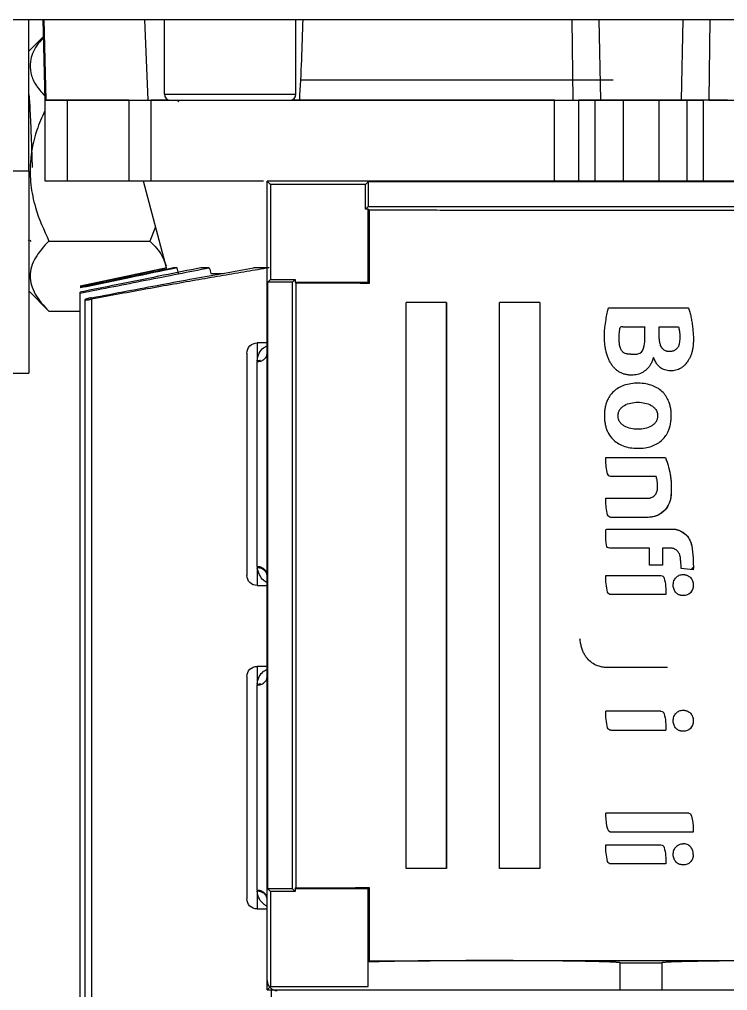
# Model space of a CAD drawing. Header units: millimetres. Extents: x 2 to 418, y 2 to 295.
# Drawn here: x 91.82 to 96.5, y 265.85 to 272.26 of the extents above; entities that cross this region are included whole.
import ezdxf

# ---------------------------------------------------------------- set-up
doc = ezdxf.new("R2010")
doc.units = ezdxf.units.MM

msp = doc.modelspace()

# ---------------------------------------------------------------- linework, layer by layer
at = {"color": 7, "linetype": 'Continuous', "lineweight": 25}
for p, q in [((91.25767, 272.25731), (100.591, 272.25731)), ((91.88434, 271.25731), (91.88434, 272.25731)), ((91.97704, 272.25731), (91.991, 271.72398)), ((92.00005, 271.72398), (91.98681, 272.25731)), ((92.64918, 272.25731), (92.67151, 271.72398)), ((92.78043, 271.76398), (92.78043, 272.25731)), ((93.64709, 271.76398), (93.64709, 272.25731)), ((95.47775, 271.72398), (95.46928, 272.25731)), ((95.64676, 272.25731), (95.65767, 271.72398)), ((96.191, 271.72398), (96.20191, 272.25731)), ((96.37939, 272.25731), (96.37092, 271.72398)), ((91.98002, 272.14342), (91.88434, 272.04774)), ((92.78043, 271.76398), (93.64709, 271.76398)), ((91.991, 271.72398), (91.991, 271.19031)), ((91.991, 271.72398), (92.00005, 271.72398)), ((91.99275, 271.19064), (91.99275, 271.72398)), ((92.00005, 271.72398), (92.5459, 271.72398)), ((92.1409, 271.19064), (92.1409, 271.72398)), ((92.5459, 271.72398), (92.1409, 271.72398)), ((92.5459, 271.72398), (92.5459, 271.19064)), ((92.55757, 271.72398), (92.67151, 271.72398)), ((92.69109, 271.72398), (92.82043, 271.72398)), ((92.69109, 271.72398), (92.69109, 271.19064)), ((92.80089, 271.72398), (92.69109, 271.72398)), ((92.82043, 271.72398), (93.60709, 271.72398)), ((92.87441, 271.71368), (92.86845, 271.72398)), ((93.60709, 271.72398), (93.67012, 271.72398)), ((93.67012, 271.72398), (95.47775, 271.72398)), ((95.35302, 271.19064), (95.35302, 271.72398)), ((95.51141, 271.72398), (95.65767, 271.72398)), ((95.51141, 271.72398), (95.51141, 271.19064)), ((95.61993, 271.72398), (95.51141, 271.72398)), ((95.61993, 271.72398), (95.61993, 271.19064)), ((95.65767, 271.72398), (96.191, 271.72398)), ((95.80716, 271.72398), (95.80716, 271.19064)), ((96.04151, 271.72398), (96.04151, 271.19064)), ((96.191, 271.72398), (96.33726, 271.72398)), ((96.22874, 271.19064), (96.22874, 271.72398)), ((96.33726, 271.72398), (96.22874, 271.72398)), ((96.33726, 271.19064), (96.33726, 271.72398)), ((96.37092, 271.72398), (98.13142, 271.72398)), ((91.88434, 271.25731), (91.48434, 271.25731)), ((91.88434, 271.25731), (91.88434, 269.92398)), ((92.5459, 271.19064), (92.1409, 271.19064)), ((92.79418, 270.61898), (92.641, 271.19064)), ((93.45767, 265.85731), (93.45767, 271.19064)), ((93.4792, 271.16912), (93.45767, 271.19064)), ((98.391, 271.19064), (93.45767, 271.19064)), ((94.12434, 271.18634), (94.10711, 271.16912)), ((97.72434, 271.18634), (94.12434, 271.18634)), ((94.12434, 271.18634), (94.12434, 271.02398)), ((93.4792, 271.16912), (93.4792, 270.5412)), ((94.10711, 271.16912), (93.4792, 271.16912)), ((94.10711, 271.00675), (94.10711, 271.16912)), ((94.10711, 271.00675), (94.12434, 271.02398)), ((94.12434, 271.00675), (94.10711, 271.00675)), ((94.12434, 271.02398), (97.72434, 271.02398)), ((94.13179, 270.9993), (94.12434, 271.00675)), ((94.12434, 270.52398), (94.12434, 271.00675)), ((94.13179, 270.9993), (94.13179, 270.51652)), ((92.72177, 270.88923), (92.68434, 270.79543)), ((91.88193, 270.79953), (91.88305, 270.80148)), ((91.89242, 270.80122), (91.89791, 270.79173)), ((92.01767, 270.79543), (92.68434, 270.79543)), ((92.7951, 270.61918), (92.224, 270.49779)), ((92.22434, 270.49779), (92.79477, 270.61898)), ((92.87393, 270.58108), (92.8635, 270.61898)), ((93.08717, 270.58108), (93.16247, 270.58108)), ((93.4792, 270.5412), (93.46197, 270.52398)), ((93.46197, 266.52398), (93.46197, 270.52398)), ((93.62434, 270.52398), (93.46197, 270.52398)), ((93.4792, 270.5412), (93.64156, 270.5412)), ((93.62434, 270.52398), (93.64156, 270.5412)), ((93.62434, 266.52398), (93.62434, 270.52398)), ((93.64156, 270.5412), (93.64156, 270.52398)), ((93.64156, 270.52398), (93.64751, 270.51802)), ((93.64156, 270.52398), (94.12434, 270.52398)), ((93.64751, 270.51802), (93.64751, 266.52993)), ((94.12434, 270.52398), (94.13179, 270.51652)), ((92.01767, 270.33355), (91.88434, 270.46688)), ((92.22434, 265.19064), (92.22434, 270.45205)), ((92.25405, 270.40845), (92.25405, 264.12398)), ((94.37447, 266.65731), (94.37447, 270.39064)), ((94.63981, 270.39064), (94.63981, 266.65731)), ((94.6416, 270.39064), (94.63981, 270.39064)), ((94.6416, 270.39064), (94.6416, 266.65731)), ((94.991, 266.65731), (94.991, 270.39064)), ((95.25767, 270.39064), (95.25767, 266.65731)), ((95.70953, 270.35459), (96.23855, 270.35459)), ((92.01767, 270.33355), (92.22434, 270.33355)), ((96.04405, 270.22904), (96.1715, 270.22904)), ((96.04405, 270.17694), (96.04405, 270.22904)), ((93.45767, 270.12398), (93.391, 270.12398)), ((91.48434, 269.92398), (91.88434, 269.92398)), ((95.68256, 269.64595), (95.68256, 269.64328)), ((95.69249, 269.36834), (96.08538, 269.36834)), ((96.02485, 269.24279), (95.72557, 269.24279)), ((95.69249, 269.09884), (95.96757, 269.09884)), ((95.97189, 268.97332), (95.72556, 268.97332)), ((95.70133, 268.89652), (96.12827, 268.89652)), ((95.98122, 268.7701), (95.71845, 268.7701)), ((95.98122, 268.65749), (95.98122, 268.7701)), ((96.06653, 268.77099), (96.06653, 268.65749)), ((96.11753, 268.77099), (96.06653, 268.77099)), ((96.06653, 268.77099), (96.06653, 268.65749)), ((96.2587, 268.78596), (96.2587, 268.78596)), ((96.06653, 268.65749), (95.98122, 268.65749)), ((96.2694, 268.62731), (96.18921, 268.63612)), ((95.69249, 268.5893), (96.05585, 268.5893)), ((93.391, 268.52398), (93.45767, 268.52398)), ((96.08895, 268.46372), (95.72558, 268.46372)), ((93.45767, 267.99064), (93.391, 267.99064)), ((96.05585, 267.69441), (95.69249, 267.69441)), ((95.72558, 267.56883), (96.08895, 267.56883)), ((96.24061, 267.02304), (95.69244, 267.02323)), ((96.26946, 266.89739), (95.72129, 266.89755)), ((95.69249, 266.81349), (96.05585, 266.81349)), ((94.6416, 266.65731), (94.63981, 266.65731)), ((96.08895, 266.68791), (95.72558, 266.68791)), ((93.4792, 266.50675), (93.46197, 266.52398)), ((93.62434, 266.52398), (93.46197, 266.52398)), ((93.64156, 266.50675), (93.62434, 266.52398)), ((93.64156, 266.52398), (93.64751, 266.52993)), ((94.12434, 266.52398), (93.64156, 266.52398)), ((93.64156, 266.52398), (93.64156, 266.50675)), ((94.12434, 266.52398), (94.13179, 266.53144)), ((94.12434, 266.0412), (94.12434, 266.52398)), ((94.13179, 266.53144), (94.13179, 266.04866)), ((93.64156, 266.50675), (93.4792, 266.50675)), ((93.4792, 266.50675), (93.4792, 265.87884)), ((93.391, 266.39064), (93.45767, 266.39064)), ((94.12434, 266.0412), (94.13179, 266.04866)), ((94.12434, 265.87884), (94.12434, 266.0412)), ((95.7873, 266.0362), (96.06137, 266.0362)), ((95.7873, 265.85731), (95.7873, 266.0362)), ((96.06137, 266.0362), (96.06137, 265.85731)), ((93.45767, 265.85731), (93.4792, 265.87884)), ((93.4792, 265.87884), (94.12434, 265.87884)), ((94.12434, 265.87884), (94.12434, 265.87826)), ((93.45767, 265.85731), (94.12434, 265.85731)), ((93.48338, 265.85731), (93.48338, 264.17622)), ((93.52434, 265.85241), (93.52434, 265.85731)), ((93.52434, 265.85731), (94.101, 265.85731)), ((95.7873, 265.85731), (96.06137, 265.85731))]:
    msp.add_line(p, q, dxfattribs=at)
at = {"color": 8, "linetype": 'Continuous', "lineweight": 25}
for p, q in [((92.2998, 270.41248), (92.2998, 264.12398)), ((96.25828, 268.62853), (96.26831, 268.64354))]:
    msp.add_line(p, q, dxfattribs=at)
at = {"color": 7, "linetype": 'Continuous', "lineweight": 25}
for centre, start, end in [((92.82043, 271.76398), 180, 270), ((93.60709, 271.76398), 270, 0)]:
    msp.add_arc(centre, 0.04, start, end, dxfattribs=at)
for points, knots in [([(93.69248, 272.25731), (93.69, 272.16825), (93.68712, 272.07924), (93.67998, 271.90142), (93.67578, 271.8126), (93.67012, 271.72398)], [0, 0, 0, 0, 0.5, 0.5, 1, 1, 1, 1]), ([(91.98022, 272.1358), (91.96525, 272.11897), (91.92104, 272.0693), (91.89138, 271.99042), (91.89483, 271.90413), (91.92459, 271.82724), (91.96782, 271.77872), (91.99023, 271.75357)], [0, 0, 0, 0, 0.1394054, 0.4115664, 0.5986055, 0.7918955, 1, 1, 1, 1]), ([(95.741, 271.85731), (95.39694, 271.85731), (94.6475, 271.85731), (93.91005, 271.85731), (93.67885, 271.85731), (93.67571, 271.85731)], [0, 0, 0, 0, 0.4556876, 0.9926031, 1, 1, 1, 1]), ([(91.88434, 271.76281), (91.8851, 271.75941), (91.88829, 271.74524), (91.89392, 271.64058), (91.90093, 271.47465), (91.90551, 271.34275), (91.90766, 271.28084)], [0, 0, 0, 0, 0.09824484, 0.41084207, 0.7234393, 1, 1, 1, 1]), ([(92.1409, 271.72398), (92.1203, 271.72398), (92.1006, 271.72398), (92.06497, 271.72398), (92.04905, 271.72398), (92.02259, 271.72398), (92.01206, 271.72398), (91.99745, 271.72398), (91.99338, 271.72398), (91.99275, 271.72398)], [0, 0, 0, 0, 0.25, 0.25, 0.5, 0.5, 0.75, 0.75, 1, 1, 1, 1]), ([(92.5459, 271.72398), (92.58242, 271.72398), (92.61603, 271.72398), (92.66712, 271.72398), (92.68451, 271.72398), (92.69109, 271.72398)], [0, 0, 0, 0, 0.5, 0.5, 1, 1, 1, 1]), ([(95.35302, 271.72398), (95.18975, 271.72398), (94.86321, 271.72398), (94.40273, 271.72398), (93.98132, 271.72398), (93.74226, 271.72398), (93.62663, 271.72398)], [0, 0, 0, 0, 0.2540041, 0.5080082, 0.7620122, 1, 1, 1, 1]), ([(95.35302, 271.72398), (95.39025, 271.72398), (95.4255, 271.72398), (95.48123, 271.72398), (95.50162, 271.72398), (95.51141, 271.72398)], [0, 0, 0, 0, 0.5, 0.5, 1, 1, 1, 1]), ([(95.80716, 271.72398), (95.78585, 271.72398), (95.76464, 271.72398), (95.72458, 271.72398), (95.70573, 271.72398), (95.67229, 271.72398), (95.65771, 271.72398), (95.63429, 271.72398), (95.62545, 271.72398), (95.61993, 271.72398)], [0, 0, 0, 0, 0.25, 0.25, 0.5, 0.5, 0.75, 0.75, 1, 1, 1, 1]), ([(96.22874, 271.72398), (96.22322, 271.72398), (96.21438, 271.72398), (96.19096, 271.72398), (96.17638, 271.72398), (96.14294, 271.72398), (96.12409, 271.72398), (96.08403, 271.72398), (96.06282, 271.72398), (96.04151, 271.72398)], [0, 0, 0, 0, 0.25, 0.25, 0.5, 0.5, 0.75, 0.75, 1, 1, 1, 1]), ([(96.49565, 271.72398), (96.49192, 271.72398), (96.4845, 271.72398), (96.47355, 271.72398), (96.46279, 271.72398), (96.45223, 271.72398), (96.43676, 271.72398), (96.4171, 271.72398), (96.39487, 271.72398), (96.3753, 271.72398), (96.3607, 271.72398), (96.35017, 271.72398), (96.34265, 271.72398), (96.33906, 271.72398), (96.33726, 271.72398)], [0, 0, 0, 0, 0.05015609, 0.10008268, 0.14994125, 0.19989395, 0.25010202, 0.37498393, 0.5000288, 0.62491071, 0.74995558, 0.83339286, 0.91649048, 1, 1, 1, 1]), ([(91.991, 271.65472), (91.97203, 271.61253), (91.92356, 271.50474), (91.89133, 271.338), (91.89459, 271.1652), (91.93062, 270.98755), (91.98471, 270.86818), (92.01767, 270.79543)], [0, 0, 0, 0, 0.1550208, 0.3960529, 0.5616992, 0.7328813, 1, 1, 1, 1]), ([(92.1409, 271.19064), (92.13746, 271.19064), (92.13061, 271.19064), (92.12058, 271.19064), (92.11076, 271.19064), (92.10118, 271.19064), (92.09183, 271.19064), (92.07673, 271.19064), (92.05698, 271.19064), (92.03517, 271.19064), (92.01729, 271.19064), (92.00543, 271.19064), (91.99818, 271.19064), (91.99403, 271.19064), (91.99317, 271.19064), (91.99275, 271.19064)], [0, 0, 0, 0, 0.0418687, 0.083507, 0.1250338, 0.1665686, 0.2082311, 0.2501398, 0.3750192, 0.5000433, 0.6249227, 0.7499468, 0.8334255, 0.9164572, 1, 1, 1, 1]), ([(92.69109, 271.19064), (92.69037, 271.19064), (92.68893, 271.19064), (92.68599, 271.19064), (92.68247, 271.19064), (92.67833, 271.19064), (92.67123, 271.19064), (92.65976, 271.19064), (92.64207, 271.19064), (92.62144, 271.19064), (92.6008, 271.19064), (92.58142, 271.19064), (92.56404, 271.19064), (92.55196, 271.19064), (92.5459, 271.19064)], [0, 0, 0, 0, 0.0501561, 0.1000827, 0.1499412, 0.199894, 0.250102, 0.3749839, 0.5000288, 0.6249107, 0.7499556, 0.8333929, 0.9164905, 1, 1, 1, 1]), ([(93.43433, 271.19064), (93.38691, 271.19064), (93.27315, 271.19064), (93.11937, 271.19064), (92.97086, 271.19064), (92.84944, 271.19064), (92.75262, 271.19064), (92.7116, 271.19064), (92.69109, 271.19064)], [0, 0, 0, 0, 0.1251106, 0.3000885, 0.4750664, 0.6500443, 0.8250221, 1, 1, 1, 1]), ([(97.71688, 270.9993), (97.68723, 270.99922), (97.62794, 270.99906), (97.53887, 270.99883), (97.44971, 270.99862), (97.36046, 270.99842), (97.27112, 270.99823), (97.1817, 270.99806), (97.0922, 270.99789), (97.00264, 270.99774), (96.91301, 270.9976), (96.82332, 270.99747), (96.73357, 270.99736), (96.64378, 270.99725), (96.55395, 270.99716), (96.46407, 270.99708), (96.37417, 270.99702), (96.28423, 270.99696), (96.19428, 270.99692), (96.10431, 270.99689), (96.01432, 270.99687), (95.92434, 270.99687), (95.83435, 270.99687), (95.74437, 270.99689), (95.65439, 270.99692), (95.56444, 270.99696), (95.47451, 270.99702), (95.3846, 270.99708), (95.29472, 270.99716), (95.20489, 270.99725), (95.1151, 270.99736), (95.02535, 270.99747), (94.93566, 270.9976), (94.84603, 270.99774), (94.75647, 270.99789), (94.66697, 270.99806), (94.57755, 270.99823), (94.48821, 270.99842), (94.39896, 270.99862), (94.3098, 270.99883), (94.22073, 270.99906), (94.16144, 270.99922), (94.13179, 270.9993)], [0, 0, 0, 0, 0.0250001, 0.0500001, 0.0750001, 0.1000002, 0.1250002, 0.1500002, 0.1750002, 0.2000002, 0.2250002, 0.2500002, 0.2750002, 0.3000002, 0.3250002, 0.3500002, 0.3750001, 0.4000001, 0.4250001, 0.4500001, 0.475, 0.5, 0.525, 0.5499999, 0.5749999, 0.5999999, 0.6249999, 0.6499998, 0.6749998, 0.6999998, 0.7249998, 0.7499998, 0.7749998, 0.7999998, 0.8249998, 0.8499998, 0.8749998, 0.8999998, 0.9249999, 0.9499999, 0.9749999, 1, 1, 1, 1]), ([(92.01767, 270.79543), (91.98158, 270.75934), (91.9509, 270.72244), (91.91802, 270.66511), (91.90927, 270.64566), (91.89724, 270.60595), (91.894, 270.5855), (91.89374, 270.52502), (91.90595, 270.48539), (91.95024, 270.40723), (91.98137, 270.36985), (92.01767, 270.33355)], [0, 0, 0, 0, 0.25, 0.25, 0.375, 0.375, 0.5, 0.5, 0.75, 0.75, 1, 1, 1, 1]), ([(92.68434, 270.79543), (92.7148, 270.76393), (92.76531, 270.71171), (92.78349, 270.6546), (92.79071, 270.63193)], [0, 0, 0, 0, 0.6031402, 1, 1, 1, 1]), ([(92.22434, 270.45205), (92.29807, 270.46673), (92.44183, 270.49535), (92.65755, 270.53785), (92.86764, 270.57891), (93.00776, 270.60587), (93.0759, 270.61898)], [0, 0, 0, 0, 0.259924, 0.5067257, 0.7601046, 1, 1, 1, 1]), ([(93.02104, 270.61898), (92.93864, 270.60256), (92.76768, 270.56848), (92.50212, 270.51494), (92.31898, 270.47771), (92.22434, 270.45847)], [0, 0, 0, 0, 0.3101596, 0.6434863, 1, 1, 1, 1]), ([(92.8635, 270.61898), (92.76181, 270.59791), (92.54872, 270.55374), (92.33569, 270.50931), (92.22434, 270.48609)], [0, 0, 0, 0, 0.4772566, 1, 1, 1, 1]), ([(92.83972, 270.61898), (92.74168, 270.59837), (92.53654, 270.55523), (92.33142, 270.51198), (92.22434, 270.4894)], [0, 0, 0, 0, 0.4779379, 1, 1, 1, 1]), ([(93.47021, 270.61898), (93.42089, 270.61083), (93.32007, 270.59417), (93.16571, 270.56791), (93.00493, 270.54006), (92.83773, 270.51054), (92.66411, 270.47939), (92.48407, 270.44661), (92.36195, 270.42399), (92.2998, 270.41248)], [0, 0, 0, 0, 0.1261875, 0.2579292, 0.3952266, 0.5380812, 0.6864942, 0.8404668, 1, 1, 1, 1]), ([(92.2998, 270.42159), (92.37833, 270.43659), (92.53168, 270.46588), (92.75626, 270.50805), (92.9698, 270.54754), (93.1723, 270.58438), (93.30369, 270.60767), (93.36752, 270.61898)], [0, 0, 0, 0, 0.2208899, 0.4313331, 0.6313314, 0.8208863, 1, 1, 1, 1]), ([(92.22434, 270.45205), (92.22434, 270.45315), (92.22434, 270.45535), (92.22434, 270.45743), (92.22434, 270.45847)], [0, 0, 0, 0, 0.5010069, 1, 1, 1, 1]), ([(92.2998, 270.42159), (92.29828, 270.4213), (92.29525, 270.42071), (92.29077, 270.41978), (92.28638, 270.41884), (92.28069, 270.41755), (92.27398, 270.41592), (92.2647, 270.4134), (92.25625, 270.41056), (92.2529, 270.40818), (92.25656, 270.40712), (92.2651, 270.40749), (92.2743, 270.40846), (92.28223, 270.40953), (92.29083, 270.41087), (92.29681, 270.41194), (92.2998, 270.41248)], [0, 0, 0, 0, 0.0318686, 0.0635205, 0.0952506, 0.1273531, 0.1911295, 0.2555727, 0.3820505, 0.5065582, 0.629291, 0.7514087, 0.8133199, 0.8751137, 0.9374672, 1, 1, 1, 1]), ([(95.68325, 270.15693), (95.68313, 270.16329), (95.6829, 270.17534), (95.68331, 270.19227), (95.6844, 270.20843), (95.68714, 270.23686), (95.6926, 270.27454), (95.69997, 270.31257), (95.70548, 270.33802), (95.70824, 270.34938), (95.7095, 270.35459)], [0, 0, 0, 0, 0.0954039, 0.1808234, 0.2539626, 0.3383649, 0.6093414, 0.8247067, 0.9195112, 1, 1, 1, 1]), ([(96.23855, 270.35459), (96.24002, 270.34984), (96.243, 270.34025), (96.24698, 270.32554), (96.25065, 270.31044), (96.25514, 270.28953), (96.25997, 270.2623), (96.26469, 270.22828), (96.26684, 270.20496), (96.26794, 270.19303)], [0, 0, 0, 0, 0.0906786, 0.1831918, 0.2776129, 0.3740106, 0.5731017, 0.7816594, 1, 1, 1, 1]), ([(95.80467, 270.22911), (95.81645, 270.22911), (95.84909, 270.2291), (95.88655, 270.22908), (95.91704, 270.22906), (95.92848, 270.22904), (95.93692, 270.22904), (95.94133, 270.22907), (95.94476, 270.22906), (95.94689, 270.22917), (95.94886, 270.22901), (95.94958, 270.22818), (95.94992, 270.22779)], [0, 0, 0, 0, 0.2426341, 0.6721384, 0.7713659, 0.8705934, 0.9078246, 0.9450559, 0.9616122, 0.9781685, 0.9896284, 1, 1, 1, 1]), ([(95.94992, 270.15217), (95.94994, 270.1566), (95.94992, 270.15984), (95.94992, 270.16468), (95.94992, 270.16808), (95.94992, 270.17163), (95.94992, 270.17674), (95.94992, 270.18029), (95.94992, 270.19346), (95.94992, 270.20498), (95.94992, 270.21768), (95.94992, 270.221), (95.94992, 270.22558), (95.94992, 270.22696), (95.94992, 270.22779)], [0, 0, 0, 0, 0.125, 0.125, 0.25, 0.375, 0.375, 0.5, 0.5, 0.75, 0.75, 0.875, 0.875, 1, 1, 1, 1]), ([(96.1715, 270.22904), (96.17244, 270.22546), (96.17431, 270.21831), (96.17653, 270.20745), (96.1783, 270.19651), (96.17957, 270.1855), (96.18056, 270.17197), (96.18076, 270.15595), (96.17975, 270.13748), (96.17793, 270.12529), (96.17702, 270.11919)], [0, 0, 0, 0, 0.100146, 0.2000302, 0.2998447, 0.3997822, 0.5000343, 0.6667646, 0.8331222, 1, 1, 1, 1]), ([(95.85642, 270.04946), (95.85366, 270.04944), (95.84819, 270.04939), (95.84005, 270.05004), (95.83089, 270.05139), (95.8213, 270.05374), (95.81153, 270.05807), (95.80323, 270.06462), (95.79361, 270.07642), (95.78515, 270.09559), (95.78151, 270.11673), (95.78044, 270.13571), (95.78013, 270.15675), (95.78056, 270.17922), (95.78275, 270.20244), (95.78448, 270.2147), (95.78539, 270.22116)], [0, 0, 0, 0, 0.0378619, 0.0751561, 0.1120691, 0.1650492, 0.2103726, 0.2577409, 0.3088995, 0.4183415, 0.5409357, 0.6018156, 0.6796283, 0.8299856, 0.9103475, 1, 1, 1, 1]), ([(96.05373, 270.10661), (96.0527, 270.11045), (96.05063, 270.1181), (96.04821, 270.12973), (96.04631, 270.14142), (96.04498, 270.1532), (96.04416, 270.16505), (96.04409, 270.17297), (96.04405, 270.17694)], [0, 0, 0, 0, 0.1672808, 0.3338251, 0.5, 0.6661749, 0.8327192, 1, 1, 1, 1]), ([(96.26794, 270.19303), (96.26844, 270.18679), (96.26945, 270.17444), (96.27011, 270.15607), (96.27013, 270.13541), (96.26909, 270.11312), (96.26639, 270.08927), (96.26187, 270.06694), (96.25518, 270.04569), (96.24647, 270.02553), (96.23892, 270.01303), (96.23513, 270.00677)], [0, 0, 0, 0, 0.097493, 0.1927878, 0.286013, 0.4189468, 0.5399909, 0.6592136, 0.7729385, 0.8862641, 1, 1, 1, 1]), ([(93.32434, 270.05731), (93.32434, 270.07476), (93.33152, 270.09211), (93.3562, 270.11679), (93.37355, 270.12398), (93.391, 270.12398)], [0, 0, 0, 0, 0.5, 0.5, 1, 1, 1, 1]), ([(93.391, 270.12398), (93.391, 270.12398), (93.391, 270.11389), (93.391, 270.07429), (93.391, 270.04478), (93.391, 270.00666)], [0, 0, 0, 0, 0.5, 0.5, 1, 1, 1, 1]), ([(95.73916, 269.96876), (95.73686, 269.97176), (95.73223, 269.9778), (95.72589, 269.98742), (95.71996, 269.9975), (95.71449, 270.00808), (95.70944, 270.01916), (95.70484, 270.03073), (95.70068, 270.04279), (95.69696, 270.05535), (95.69367, 270.0684), (95.69083, 270.08195), (95.68842, 270.09599), (95.68645, 270.11052), (95.68493, 270.12555), (95.68381, 270.14107), (95.68344, 270.15159), (95.68325, 270.15693)], [0, 0, 0, 0, 0.05678961, 0.11434046, 0.17283032, 0.23242856, 0.29329531, 0.3555809, 0.41942566, 0.48495989, 0.55230409, 0.6215693, 0.6928576, 0.76626263, 0.84187016, 0.91975868, 1, 1, 1, 1]), ([(95.85642, 270.04946), (95.86183, 270.04938), (95.86729, 270.04939), (95.8781, 270.04943), (95.89414, 270.04965), (95.90863, 270.052), (95.9328, 270.06382), (95.94178, 270.08267), (95.94603, 270.10423)], [0, 0, 0, 0, 0.125, 0.125, 0.25, 0.5, 0.5, 1, 1, 1, 1]), ([(96.11391, 270.06637), (96.11169, 270.06642), (96.10736, 270.06652), (96.10106, 270.06736), (96.094, 270.06899), (96.08615, 270.07199), (96.07679, 270.0773), (96.0675, 270.08478), (96.05913, 270.09484), (96.05554, 270.10267), (96.05373, 270.10661)], [0, 0, 0, 0, 0.0866129, 0.1688158, 0.2473388, 0.3685762, 0.495107, 0.6654887, 0.831351, 1, 1, 1, 1]), ([(96.17702, 270.11919), (96.17666, 270.11735), (96.17595, 270.11369), (96.17426, 270.10836), (96.17214, 270.10318), (96.16871, 270.09655), (96.16336, 270.08885), (96.1554, 270.08093), (96.14619, 270.07448), (96.13598, 270.06982), (96.12511, 270.06684), (96.11764, 270.06653), (96.11391, 270.06638)], [0, 0, 0, 0, 0.0627123, 0.124986, 0.1873118, 0.2501791, 0.3749414, 0.5001183, 0.6248806, 0.7500575, 0.8749252, 1, 1, 1, 1]), ([(93.32434, 270.05731), (93.32434, 270.05731), (93.32434, 270.03822), (93.32434, 269.96475), (93.32434, 269.9104), (93.32434, 269.77464), (93.32434, 269.6933), (93.32434, 269.51593), (93.32434, 269.41997), (93.32434, 269.22798), (93.32434, 269.13203), (93.32434, 268.95466), (93.32434, 268.87331), (93.32434, 268.73755), (93.32434, 268.6832), (93.32434, 268.60973), (93.32434, 268.59064), (93.32434, 268.59064)], [0, 0, 0, 0, 0.125, 0.125, 0.25, 0.25, 0.375, 0.375, 0.5, 0.5, 0.625, 0.625, 0.75, 0.75, 0.875, 0.875, 1, 1, 1, 1]), ([(93.391, 270.00039), (93.39886, 270.00039), (93.40734, 270.0016), (93.42375, 270.00709), (93.43163, 270.0114), (93.44465, 270.0224), (93.44974, 270.02907), (93.45624, 270.04295), (93.45767, 270.05011), (93.45767, 270.05676)], [0, 0, 0, 0, 0.25, 0.25, 0.5, 0.5, 0.75, 0.75, 1, 1, 1, 1]), ([(93.391, 268.64829), (93.391, 268.68422), (93.391, 268.72731), (93.391, 268.82514), (93.391, 268.87987), (93.391, 268.9975), (93.391, 269.0604), (93.391, 269.19042), (93.391, 269.25754), (93.391, 269.39176), (93.391, 269.45886), (93.391, 269.58883), (93.391, 269.65169), (93.391, 269.76922), (93.391, 269.82387), (93.391, 269.92154), (93.391, 269.96456), (93.391, 270.00039)], [0, 0, 0, 0, 0.125, 0.125, 0.25, 0.25, 0.375, 0.375, 0.5, 0.5, 0.625, 0.625, 0.75, 0.75, 0.875, 0.875, 1, 1, 1, 1]), ([(96.00687, 270.02872), (96.00552, 270.02443), (96.00288, 270.01607), (95.99826, 270.0041), (95.99325, 269.99297), (95.98617, 269.97955), (95.97598, 269.96435), (95.95744, 269.94409), (95.93005, 269.92453), (95.89831, 269.91404), (95.87129, 269.91092), (95.84963, 269.91124), (95.8279, 269.91407), (95.80698, 269.91967), (95.78757, 269.92803), (95.76971, 269.93908), (95.75322, 269.95256), (95.74389, 269.96332), (95.73916, 269.96876)], [0, 0, 0, 0, 0.0394276, 0.0768902, 0.1124977, 0.1463786, 0.2099784, 0.2723765, 0.3866191, 0.5009217, 0.561348, 0.6246715, 0.6904596, 0.7531729, 0.8139993, 0.8752235, 0.9368781, 1, 1, 1, 1]), ([(96.23513, 270.00677), (96.23281, 270.00324), (96.22826, 269.99634), (96.22082, 269.98674), (96.21314, 269.97802), (96.20516, 269.97021), (96.1969, 269.96331), (96.18834, 269.95732), (96.17731, 269.95099), (96.16315, 269.94513), (96.13955, 269.93952), (96.11485, 269.93909), (96.09117, 269.94277), (96.07489, 269.94765), (96.06027, 269.95494), (96.04543, 269.96589), (96.03084, 269.98182), (96.01714, 270.00347), (96.01041, 270.02), (96.00687, 270.02872)], [0, 0, 0, 0, 0.0430366, 0.0841397, 0.1234796, 0.1612501, 0.1976703, 0.2329843, 0.2674599, 0.3270179, 0.3882731, 0.5135901, 0.5751912, 0.6318323, 0.6858559, 0.7406916, 0.8186576, 0.9042989, 1, 1, 1, 1]), ([(96.12439, 269.64328), (96.12425, 269.64873), (96.12398, 269.65941), (96.12265, 269.6751), (96.12065, 269.69012), (96.11791, 269.70449), (96.11445, 269.7182), (96.10763, 269.73944), (96.09455, 269.76713), (96.07034, 269.79835), (96.03923, 269.82401), (96.0007, 269.84336), (95.95587, 269.85495), (95.90723, 269.85917), (95.85879, 269.85621), (95.81407, 269.84598), (95.77544, 269.8285), (95.74152, 269.80379), (95.71858, 269.77586), (95.70363, 269.74881), (95.69447, 269.72605), (95.6879, 269.70131), (95.6837, 269.6744), (95.68295, 269.65567), (95.68256, 269.64595)], [0, 0, 0, 0, 0.0235087, 0.0461284, 0.067914, 0.088927, 0.1092358, 0.1289161, 0.1851858, 0.240345, 0.298167, 0.357785, 0.4250111, 0.4968021, 0.5677309, 0.6337422, 0.6937022, 0.7495164, 0.8134954, 0.8478043, 0.8826986, 0.9190995, 0.9580653, 1, 1, 1, 1]), ([(95.77297, 269.64328), (95.77303, 269.64577), (95.77315, 269.65066), (95.77414, 269.65787), (95.77575, 269.66479), (95.77802, 269.67144), (95.78095, 269.67781), (95.78666, 269.68755), (95.79736, 269.69986), (95.82096, 269.71659), (95.85719, 269.72931), (95.90349, 269.73401), (95.94979, 269.7293), (95.98601, 269.71659), (96.00962, 269.69986), (96.02185, 269.68577), (96.02928, 269.67155), (96.03333, 269.65779), (96.03379, 269.64823), (96.03403, 269.64335)], [0, 0, 0, 0, 0.02119699, 0.04177094, 0.06190185, 0.08178176, 0.10161, 0.12158745, 0.17800531, 0.2391178, 0.36668332, 0.50016541, 0.63365789, 0.76124388, 0.82225374, 0.87876405, 0.91855718, 0.95844908, 1, 1, 1, 1]), ([(95.68256, 269.64328), (95.68266, 269.63812), (95.68285, 269.628), (95.68398, 269.61311), (95.68576, 269.59882), (95.68822, 269.58513), (95.69231, 269.56811), (95.69905, 269.54807), (95.71299, 269.51908), (95.73508, 269.48908), (95.76865, 269.46211), (95.80734, 269.44276), (95.8528, 269.43129), (95.90164, 269.42738), (95.95005, 269.43063), (95.99439, 269.44112), (96.03289, 269.45872), (96.06494, 269.48275), (96.08625, 269.50812), (96.09985, 269.53105), (96.10958, 269.55241), (96.11755, 269.57845), (96.12302, 269.6098), (96.12392, 269.6318), (96.12439, 269.64328)], [0, 0, 0, 0, 0.0221798, 0.0435501, 0.0641607, 0.0840677, 0.1033327, 0.1394076, 0.1747495, 0.2413774, 0.2975262, 0.3584412, 0.4259628, 0.4978097, 0.5683586, 0.6338046, 0.6926863, 0.7491087, 0.8046549, 0.8338852, 0.863578, 0.9053726, 0.9506323, 1, 1, 1, 1]), ([(96.03403, 269.64335), (96.03397, 269.64086), (96.03385, 269.63594), (96.03284, 269.62872), (96.03123, 269.62178), (96.02895, 269.61512), (96.02602, 269.60874), (96.02029, 269.599), (96.00959, 269.58669), (95.98599, 269.56995), (95.94976, 269.55725), (95.90347, 269.55254), (95.85718, 269.55726), (95.82096, 269.56997), (95.79736, 269.5867), (95.78512, 269.60077), (95.7777, 269.61499), (95.77366, 269.62878), (95.7732, 269.63838), (95.77297, 269.64328)], [0, 0, 0, 0, 0.0212536, 0.0418756, 0.0620466, 0.0819594, 0.1018143, 0.1218132, 0.1782421, 0.2392764, 0.3668028, 0.5002262, 0.6336364, 0.7611322, 0.8221132, 0.8786031, 0.9183021, 0.9582465, 1, 1, 1, 1]), ([(96.08538, 269.36834), (96.08773, 269.36238), (96.09243, 269.3505), (96.09866, 269.33238), (96.10425, 269.3141), (96.10917, 269.29565), (96.11341, 269.27702), (96.11698, 269.25821), (96.12061, 269.2345), (96.12356, 269.20584), (96.12482, 269.17227), (96.12408, 269.13865), (96.12179, 269.11635), (96.12064, 269.10517)], [0, 0, 0, 0, 0.07157, 0.142895, 0.214068, 0.2851827, 0.356333, 0.4276129, 0.4991155, 0.6245001, 0.7494366, 0.8744339, 1, 1, 1, 1]), ([(96.08538, 269.36834), (96.10225, 269.32691), (96.11385, 269.28334), (96.12573, 269.19467), (96.12602, 269.14958), (96.12064, 269.10517)], [0, 0, 0, 0, 0.5, 0.5, 1, 1, 1, 1]), ([(95.72557, 269.24279), (95.7207, 269.24279), (95.71585, 269.24447), (95.70817, 269.25046), (95.70537, 269.25477), (95.70419, 269.25949)], [0, 0, 0, 0, 0.5, 0.5, 1, 1, 1, 1]), ([(96.03357, 269.16124), (96.03374, 269.16518), (96.03408, 269.17304), (96.0339, 269.18482), (96.0332, 269.19654), (96.03196, 269.20821), (96.03016, 269.21981), (96.02784, 269.23137), (96.02585, 269.23898), (96.02485, 269.24279)], [0, 0, 0, 0, 0.1436344, 0.2864926, 0.428883, 0.571117, 0.7135074, 0.8563656, 1, 1, 1, 1]), ([(95.96757, 269.09884), (95.96966, 269.0989), (95.97383, 269.09901), (95.98002, 269.09992), (95.98611, 269.10138), (95.99399, 269.10411), (96.00335, 269.10886), (96.01324, 269.11662), (96.02155, 269.12606), (96.02784, 269.13693), (96.0322, 269.14877), (96.03311, 269.15708), (96.03357, 269.16124)], [0, 0, 0, 0, 0.0627654, 0.1250108, 0.1873029, 0.2502071, 0.3749862, 0.5001369, 0.624916, 0.7500667, 0.8749406, 1, 1, 1, 1]), ([(96.12064, 269.10517), (96.12018, 269.10184), (96.11925, 269.09523), (96.11705, 269.0855), (96.11426, 269.07599), (96.11083, 269.0667), (96.10676, 269.05765), (96.09911, 269.04332), (96.08623, 269.0249), (96.06628, 269.00567), (96.04407, 268.99098), (96.02328, 268.98189), (96.0045, 268.97661), (95.9883, 268.97383), (95.97737, 268.97349), (95.97189, 268.97332)], [0, 0, 0, 0, 0.0463361, 0.0921777, 0.1377295, 0.1832002, 0.2287996, 0.2747357, 0.4074653, 0.5373682, 0.6551385, 0.7735761, 0.8491298, 0.9242987, 1, 1, 1, 1]), ([(96.12064, 269.10517), (96.11847, 269.08719), (96.113, 269.06961), (96.09618, 269.03753), (96.08483, 269.02304), (96.05772, 268.99902), (96.04197, 268.98949), (96.0081, 268.97664), (95.99, 268.97332), (95.97189, 268.97332)], [0, 0, 0, 0, 0.25, 0.25, 0.5, 0.5, 0.75, 0.75, 1, 1, 1, 1]), ([(95.72556, 268.97332), (95.72069, 268.97332), (95.71584, 268.975), (95.70816, 268.98099), (95.70536, 268.9853), (95.70418, 268.99002)], [0, 0, 0, 0, 0.5, 0.5, 1, 1, 1, 1]), ([(95.69252, 268.88814), (95.69263, 268.89037), (95.69363, 268.89255), (95.69687, 268.89563), (95.69909, 268.89652), (95.70133, 268.89652)], [0, 0, 0, 0, 0.5, 0.5, 1, 1, 1, 1]), ([(96.12827, 268.89652), (96.13109, 268.89647), (96.13671, 268.89637), (96.14508, 268.89555), (96.15335, 268.89423), (96.16153, 268.89236), (96.16961, 268.88997), (96.18153, 268.8856), (96.19673, 268.8781), (96.21396, 268.86573), (96.22901, 268.85081), (96.2407, 268.83474), (96.24926, 268.81849), (96.25532, 268.80259), (96.25757, 268.79152), (96.2587, 268.78596)], [0, 0, 0, 0, 0.0455126, 0.0906853, 0.1357032, 0.180753, 0.2260213, 0.2716918, 0.3856875, 0.4983574, 0.6126817, 0.7264234, 0.8178501, 0.9085339, 1, 1, 1, 1]), ([(96.12827, 268.89652), (96.14376, 268.89652), (96.15925, 268.89377), (96.18835, 268.8831), (96.20194, 268.87518), (96.22558, 268.85514), (96.23562, 268.84303), (96.25091, 268.81607), (96.25616, 268.80124), (96.2587, 268.78596)], [0, 0, 0, 0, 0.25, 0.25, 0.5, 0.5, 0.75, 0.75, 1, 1, 1, 1]), ([(95.71845, 268.7701), (95.71317, 268.7701), (95.7079, 268.77208), (95.69995, 268.77905), (95.6973, 268.78401), (95.69661, 268.78926)], [0, 0, 0, 0, 0.5, 0.5, 1, 1, 1, 1]), ([(96.18277, 268.7156), (96.1824, 268.71751), (96.18168, 268.72132), (96.17997, 268.72688), (96.1778, 268.73228), (96.17427, 268.73919), (96.16876, 268.74723), (96.16055, 268.75552), (96.15102, 268.7623), (96.14045, 268.76722), (96.12917, 268.77041), (96.12142, 268.7708), (96.11753, 268.77099)], [0, 0, 0, 0, 0.0627141, 0.1249897, 0.1873153, 0.2501786, 0.3749488, 0.500118, 0.6248882, 0.7500574, 0.8749291, 1, 1, 1, 1]), ([(96.18921, 268.63612), (96.18916, 268.64145), (96.18907, 268.65209), (96.18828, 268.66804), (96.18699, 268.68395), (96.18521, 268.69981), (96.18358, 268.71034), (96.18277, 268.7156)], [0, 0, 0, 0, 0.2002153, 0.4001077, 0.5998923, 0.7997847, 1, 1, 1, 1]), ([(93.45767, 268.59198), (93.45767, 268.59861), (93.45624, 268.60577), (93.44974, 268.61964), (93.44465, 268.6263), (93.43163, 268.63729), (93.42375, 268.64159), (93.40734, 268.64708), (93.39886, 268.64829), (93.391, 268.64829)], [0, 0, 0, 0, 0.25, 0.25, 0.5, 0.5, 0.75, 0.75, 1, 1, 1, 1]), ([(93.391, 268.64129), (93.391, 268.60317), (93.391, 268.57366), (93.391, 268.53406), (93.391, 268.52398), (93.391, 268.52398)], [0, 0, 0, 0, 0.5, 0.5, 1, 1, 1, 1]), ([(93.45779, 268.58808), (93.45761, 268.58997), (93.45724, 268.59383), (93.4558, 268.59959), (93.45365, 268.60535), (93.45067, 268.611), (93.44691, 268.61642), (93.44241, 268.62151), (93.43745, 268.62596), (93.43216, 268.62973), (93.42499, 268.63382), (93.41536, 268.63783), (93.40496, 268.64032), (93.39688, 268.64125), (93.39292, 268.64128), (93.39118, 268.64129)], [0, 0, 0, 0, 0.06604886, 0.13441366, 0.20475146, 0.27686811, 0.35045025, 0.42494179, 0.49982908, 0.56533389, 0.63061474, 0.75894692, 0.88263673, 0.94848777, 1, 1, 1, 1]), ([(93.391, 268.52398), (93.37355, 268.52398), (93.3562, 268.53116), (93.33152, 268.55584), (93.32434, 268.57319), (93.32434, 268.59064)], [0, 0, 0, 0, 0.5, 0.5, 1, 1, 1, 1]), ([(96.05585, 268.5893), (96.06072, 268.5893), (96.06558, 268.58763), (96.07326, 268.58164), (96.07605, 268.57733), (96.07723, 268.57261)], [0, 0, 0, 0, 0.5, 0.5, 1, 1, 1, 1]), ([(96.20289, 268.45742), (96.20026, 268.45748), (96.19512, 268.45759), (96.1876, 268.45874), (96.18048, 268.46061), (96.17377, 268.46327), (96.16745, 268.4667), (96.16155, 268.47091), (96.15483, 268.47699), (96.14793, 268.48552), (96.13983, 268.50153), (96.13566, 268.52524), (96.13939, 268.54936), (96.14759, 268.56664), (96.15585, 268.57725), (96.16582, 268.58577), (96.17713, 268.59186), (96.18965, 268.5957), (96.1984, 268.59621), (96.20289, 268.59648)], [0, 0, 0, 0, 0.03685185, 0.07217841, 0.10639038, 0.13993943, 0.17330416, 0.20697102, 0.24141368, 0.30017952, 0.35986023, 0.49141987, 0.63060633, 0.69475122, 0.75800263, 0.81780968, 0.87739178, 0.93708511, 1, 1, 1, 1]), ([(96.20289, 268.59648), (96.20547, 268.5963), (96.21048, 268.59595), (96.21772, 268.59471), (96.22448, 268.59297), (96.23273, 268.58993), (96.2422, 268.58464), (96.255, 268.5734), (96.26701, 268.55387), (96.26858, 268.53595), (96.2694, 268.52651)], [0, 0, 0, 0, 0.0719185, 0.139925, 0.2045053, 0.2662263, 0.3848204, 0.504211, 0.7390558, 1, 1, 1, 1]), ([(95.72558, 268.46372), (95.72071, 268.46372), (95.71586, 268.46539), (95.70818, 268.47139), (95.70538, 268.47569), (95.7042, 268.48042)], [0, 0, 0, 0, 0.5, 0.5, 1, 1, 1, 1]), ([(96.09968, 267.9826), (96.08929, 267.9826), (96.05009, 267.9826), (95.97896, 267.98259), (95.8863, 267.9826), (95.81235, 267.98259), (95.75962, 267.9826), (95.7331, 267.98259), (95.71438, 267.98263), (95.69954, 267.9826), (95.68047, 267.98387), (95.65446, 267.98857), (95.62317, 267.99955), (95.59142, 268.01882), (95.56701, 268.04457), (95.55088, 268.06967), (95.54019, 268.09214), (95.53175, 268.11696), (95.52538, 268.1441), (95.52307, 268.16312), (95.52187, 268.17294)], [0, 0, 0, 0, 0.0452882, 0.1709412, 0.3101374, 0.4493336, 0.4933425, 0.5400841, 0.5649722, 0.5749838, 0.6048015, 0.6482167, 0.6897887, 0.7488612, 0.8083209, 0.8427585, 0.8786584, 0.916546, 0.9568692, 1, 1, 1, 1]), ([(93.32434, 267.92398), (93.32434, 267.94143), (93.33152, 267.95878), (93.3562, 267.98346), (93.37355, 267.99064), (93.391, 267.99064)], [0, 0, 0, 0, 0.5, 0.5, 1, 1, 1, 1]), ([(93.391, 267.99064), (93.391, 267.99064), (93.391, 267.98056), (93.391, 267.94096), (93.391, 267.91145), (93.391, 267.87333)], [0, 0, 0, 0, 0.5, 0.5, 1, 1, 1, 1]), ([(93.32434, 267.92398), (93.32434, 267.92398), (93.32434, 267.90489), (93.32434, 267.83142), (93.32434, 267.77707), (93.32434, 267.64131), (93.32434, 267.55996), (93.32434, 267.38259), (93.32434, 267.28664), (93.32434, 267.09465), (93.32434, 266.99869), (93.32434, 266.82132), (93.32434, 266.73998), (93.32434, 266.60422), (93.32434, 266.54987), (93.32434, 266.4764), (93.32434, 266.45731), (93.32434, 266.45731)], [0, 0, 0, 0, 0.125, 0.125, 0.25, 0.25, 0.375, 0.375, 0.5, 0.5, 0.625, 0.625, 0.75, 0.75, 0.875, 0.875, 1, 1, 1, 1]), ([(93.391, 267.86713), (93.39886, 267.86713), (93.40734, 267.86834), (93.42375, 267.87383), (93.43163, 267.87813), (93.44465, 267.88914), (93.44974, 267.89581), (93.45624, 267.90969), (93.45767, 267.91686), (93.45767, 267.9235)], [0, 0, 0, 0, 0.25, 0.25, 0.5, 0.5, 0.75, 0.75, 1, 1, 1, 1]), ([(93.391, 266.5137), (93.391, 266.54952), (93.391, 266.59254), (93.391, 266.69028), (93.391, 266.745), (93.391, 266.86267), (93.391, 266.92562), (93.391, 267.05579), (93.391, 267.12299), (93.391, 267.25743), (93.391, 267.32464), (93.391, 267.45484), (93.391, 267.51782), (93.391, 267.63556), (93.391, 267.69032), (93.391, 267.78817), (93.391, 267.83125), (93.391, 267.86713)], [0, 0, 0, 0, 0.125, 0.125, 0.25, 0.25, 0.375, 0.375, 0.5, 0.5, 0.625, 0.625, 0.75, 0.75, 0.875, 0.875, 1, 1, 1, 1]), ([(96.05585, 267.69441), (96.06072, 267.69441), (96.06558, 267.69274), (96.07326, 267.68675), (96.07605, 267.68244), (96.07723, 267.67772)], [0, 0, 0, 0, 0.5, 0.5, 1, 1, 1, 1]), ([(96.20291, 267.56255), (96.20028, 267.56261), (96.19513, 267.56273), (96.1876, 267.56388), (96.18048, 267.56575), (96.17376, 267.56841), (96.16744, 267.57185), (96.16154, 267.57606), (96.15482, 267.58214), (96.14792, 267.59068), (96.13982, 267.60668), (96.13567, 267.63038), (96.13938, 267.6545), (96.14759, 267.67176), (96.15585, 267.68237), (96.16581, 267.69088), (96.17713, 267.69697), (96.18966, 267.70081), (96.19842, 267.70132), (96.20291, 267.70159)], [0, 0, 0, 0, 0.0368879, 0.0722457, 0.1064841, 0.1400544, 0.1734355, 0.2071141, 0.2415643, 0.3003205, 0.3599921, 0.491525, 0.6306255, 0.6947206, 0.7579287, 0.8177284, 0.8773099, 0.9370306, 1, 1, 1, 1]), ([(96.20291, 267.70159), (96.20548, 267.70141), (96.21049, 267.70106), (96.21774, 267.69982), (96.2245, 267.69808), (96.23275, 267.69504), (96.24222, 267.68975), (96.25502, 267.67852), (96.26701, 267.65899), (96.26858, 267.64108), (96.2694, 267.63165)], [0, 0, 0, 0, 0.0719543, 0.1399877, 0.204586, 0.2663164, 0.3849052, 0.5042866, 0.7390775, 1, 1, 1, 1]), ([(95.72558, 267.56883), (95.72071, 267.56883), (95.71586, 267.5705), (95.70818, 267.5765), (95.70538, 267.5808), (95.7042, 267.58553)], [0, 0, 0, 0, 0.5, 0.5, 1, 1, 1, 1]), ([(96.05585, 266.81349), (96.06072, 266.81349), (96.06558, 266.81182), (96.07326, 266.80582), (96.07605, 266.80152), (96.07723, 266.79679)], [0, 0, 0, 0, 0.5, 0.5, 1, 1, 1, 1]), ([(96.20289, 266.68159), (96.20026, 266.68165), (96.19512, 266.68177), (96.1876, 266.68291), (96.18049, 266.68479), (96.17377, 266.68745), (96.16746, 266.69088), (96.16156, 266.69509), (96.15484, 266.70117), (96.14793, 266.70971), (96.13983, 266.72571), (96.13566, 266.74943), (96.13939, 266.77357), (96.1476, 266.79085), (96.15586, 266.80146), (96.16583, 266.80998), (96.17714, 266.81607), (96.18966, 266.81991), (96.19841, 266.82043), (96.20289, 266.82069)], [0, 0, 0, 0, 0.0368488, 0.0721727, 0.1063818, 0.1399271, 0.1732866, 0.2069461, 0.2413787, 0.3001398, 0.3598223, 0.491444, 0.6306632, 0.6948158, 0.7580846, 0.8178993, 0.8774772, 0.9371392, 1, 1, 1, 1]), ([(96.2694, 266.75071), (96.26934, 266.75325), (96.26923, 266.75825), (96.26826, 266.7656), (96.26669, 266.77265), (96.26383, 266.78134), (96.25888, 266.7913), (96.25078, 266.80148), (96.24086, 266.80973), (96.22935, 266.81576), (96.21652, 266.81974), (96.20749, 266.82037), (96.20289, 266.82069)], [0, 0, 0, 0, 0.0706499, 0.1390032, 0.205614, 0.2710802, 0.3929846, 0.5127922, 0.6299215, 0.7490606, 0.8721398, 1, 1, 1, 1]), ([(95.72558, 266.68791), (95.72071, 266.68791), (95.71586, 266.68958), (95.70818, 266.69558), (95.70538, 266.69988), (95.7042, 266.70461)], [0, 0, 0, 0, 0.5, 0.5, 1, 1, 1, 1]), ([(96.2694, 266.75071), (96.26928, 266.74799), (96.26906, 266.7427), (96.268, 266.73503), (96.2664, 266.72789), (96.26352, 266.71917), (96.25843, 266.70917), (96.25013, 266.69908), (96.24022, 266.69104), (96.22892, 266.68541), (96.21631, 266.68204), (96.20747, 266.68174), (96.20289, 266.68159)], [0, 0, 0, 0, 0.0757635, 0.1471939, 0.2147735, 0.2790711, 0.4022326, 0.5242523, 0.6400051, 0.7545627, 0.8730191, 1, 1, 1, 1]), ([(94.63981, 266.65731), (94.61767, 266.65731), (94.57339, 266.65731), (94.50704, 266.65731), (94.44072, 266.65731), (94.39655, 266.65731), (94.37447, 266.65731)], [0, 0, 0, 0, 0.2500041, 0.5, 0.7499959, 1, 1, 1, 1]), ([(95.25767, 266.65731), (95.23543, 266.65731), (95.19096, 266.65731), (95.12428, 266.65731), (95.05762, 266.65731), (95.01321, 266.65731), (94.991, 266.65731)], [0, 0, 0, 0, 0.2500041, 0.5, 0.7499959, 1, 1, 1, 1]), ([(93.45767, 266.45729), (93.45767, 266.46393), (93.45624, 266.47111), (93.44974, 266.485), (93.44465, 266.49167), (93.43163, 266.50268), (93.42375, 266.50699), (93.40734, 266.51249), (93.39886, 266.5137), (93.391, 266.5137)], [0, 0, 0, 0, 0.25, 0.25, 0.5, 0.5, 0.75, 0.75, 1, 1, 1, 1]), ([(93.391, 266.39064), (93.37355, 266.39064), (93.3562, 266.39783), (93.33152, 266.42251), (93.32434, 266.43986), (93.32434, 266.45731)], [0, 0, 0, 0, 0.5, 0.5, 1, 1, 1, 1]), ([(93.391, 266.50796), (93.391, 266.46984), (93.391, 266.44033), (93.391, 266.40073), (93.391, 266.39064), (93.391, 266.39064)], [0, 0, 0, 0, 0.5, 0.5, 1, 1, 1, 1]), ([(93.45775, 266.45404), (93.45759, 266.45595), (93.45726, 266.45983), (93.45586, 266.46564), (93.45375, 266.47145), (93.45081, 266.47716), (93.44706, 266.48265), (93.44256, 266.48781), (93.43759, 266.49232), (93.4323, 266.49615), (93.42509, 266.50031), (93.41542, 266.50439), (93.40496, 266.50693), (93.39685, 266.5079), (93.39287, 266.50794), (93.39112, 266.50796)], [0, 0, 0, 0, 0.0659961, 0.1343334, 0.2046662, 0.2768006, 0.3504205, 0.4249613, 0.499902, 0.5654619, 0.6307951, 0.7591717, 0.882771, 0.948541, 1, 1, 1, 1]), ([(95.7873, 266.0362), (95.78647, 266.03634), (95.78481, 266.03663), (95.78146, 266.03705), (95.77755, 266.03746), (95.77305, 266.03787), (95.76801, 266.03826), (95.76246, 266.03865), (95.75645, 266.03902), (95.74999, 266.03939), (95.74313, 266.03975), (95.7359, 266.04009), (95.72833, 266.04043), (95.72046, 266.04076), (95.71231, 266.04108), (95.70391, 266.0414), (95.6953, 266.0417), (95.6865, 266.04199), (95.67754, 266.04227), (95.66844, 266.04255), (95.65924, 266.04281), (95.64995, 266.04307), (95.6406, 266.04331), (95.63122, 266.04355), (95.62182, 266.04378), (95.59254, 266.04446), (95.53957, 266.04551), (95.42736, 266.04724), (95.26781, 266.04886), (95.09045, 266.04974), (94.9462, 266.04996), (94.83652, 266.04989), (94.72779, 266.04957), (94.64551, 266.04914), (94.58839, 266.04875), (94.55435, 266.04848), (94.52042, 266.04818), (94.4867, 266.04785), (94.45329, 266.04748), (94.42031, 266.04709), (94.38788, 266.04666), (94.35613, 266.0462), (94.32519, 266.0457), (94.29519, 266.04518), (94.26628, 266.04462), (94.2386, 266.04404), (94.21229, 266.04342), (94.1875, 266.04276), (94.16443, 266.04208), (94.14303, 266.04137), (94.1306, 266.04087), (94.12434, 266.04062)], [0, 0, 0, 0, 0.0108379, 0.0215002, 0.0319868, 0.0422977, 0.052433, 0.0623926, 0.0721766, 0.0817848, 0.0912175, 0.1004744, 0.1095557, 0.1184613, 0.1271913, 0.1357456, 0.1441242, 0.1523272, 0.1603545, 0.1682061, 0.1758821, 0.1833824, 0.190707, 0.197856, 0.2048292, 0.2116269, 0.2614481, 0.3093024, 0.4062667, 0.4997942, 0.5472029, 0.5948175, 0.6426382, 0.6906653, 0.7065842, 0.7227878, 0.739276, 0.7560489, 0.7731064, 0.7904485, 0.8080753, 0.8259868, 0.8441829, 0.8626637, 0.8814291, 0.9004792, 0.919814, 0.9394335, 0.9593377, 0.9795265, 1, 1, 1, 1]), ([(94.13179, 266.04866), (94.16144, 266.04874), (94.22073, 266.0489), (94.3098, 266.04912), (94.39896, 266.04933), (94.48821, 266.04953), (94.57755, 266.04972), (94.66697, 266.0499), (94.75647, 266.05006), (94.84603, 266.05021), (94.93566, 266.05035), (95.02535, 266.05048), (95.1151, 266.0506), (95.20489, 266.0507), (95.29472, 266.05079), (95.3846, 266.05087), (95.47451, 266.05094), (95.56444, 266.05099), (95.65439, 266.05103), (95.74437, 266.05106), (95.83435, 266.05108), (95.92434, 266.05109), (96.01432, 266.05108), (96.10431, 266.05106), (96.19428, 266.05103), (96.28423, 266.05099), (96.37417, 266.05094), (96.46407, 266.05087), (96.55395, 266.05079), (96.64378, 266.0507), (96.73357, 266.0506), (96.82332, 266.05048), (96.91301, 266.05035), (97.00264, 266.05021), (97.0922, 266.05006), (97.1817, 266.0499), (97.27112, 266.04972), (97.36046, 266.04953), (97.44971, 266.04933), (97.53887, 266.04912), (97.62794, 266.0489), (97.68723, 266.04874), (97.71688, 266.04866)], [0, 0, 0, 0, 0.02500006, 0.0500001, 0.07500014, 0.10000017, 0.1250002, 0.15000022, 0.17500023, 0.20000023, 0.22500023, 0.25000023, 0.27500022, 0.3000002, 0.32500019, 0.35000017, 0.37500014, 0.40000012, 0.42500009, 0.45000006, 0.47500003, 0.5, 0.52499997, 0.54999994, 0.57499991, 0.59999988, 0.62499986, 0.64999983, 0.67499981, 0.6999998, 0.72499978, 0.74999977, 0.77499977, 0.79999977, 0.82499977, 0.84999978, 0.8749998, 0.89999983, 0.92499986, 0.9499999, 0.97499994, 1, 1, 1, 1]), ([(97.72434, 266.04062), (97.72134, 266.04074), (97.71537, 266.04098), (97.70575, 266.04134), (97.69569, 266.0417), (97.68518, 266.04204), (97.67423, 266.04238), (97.66287, 266.04271), (97.6511, 266.04303), (97.63896, 266.04334), (97.62645, 266.04365), (97.61359, 266.04395), (97.6004, 266.04424), (97.58691, 266.04453), (97.57311, 266.0448), (97.55904, 266.04507), (97.5447, 266.04533), (97.53012, 266.04559), (97.51531, 266.04583), (97.50028, 266.04607), (97.48506, 266.0463), (97.46965, 266.04653), (97.45407, 266.04674), (97.43834, 266.04695), (97.42247, 266.04715), (97.40648, 266.04735), (97.39037, 266.04753), (97.37417, 266.04771), (97.35788, 266.04788), (97.34152, 266.04805), (97.3251, 266.0482), (97.30864, 266.04835), (97.29214, 266.04849), (97.27561, 266.04863), (97.25908, 266.04875), (97.24254, 266.04887), (97.19711, 266.04918), (97.12088, 266.04957), (97.01215, 266.04989), (96.90247, 266.04996), (96.75822, 266.04974), (96.58086, 266.04886), (96.4236, 266.04726), (96.31513, 266.04561), (96.26181, 266.04458), (96.22777, 266.0438), (96.20946, 266.04335), (96.19132, 266.04287), (96.17353, 266.04235), (96.15625, 266.0418), (96.13966, 266.04121), (96.12397, 266.0406), (96.10939, 266.03995), (96.09612, 266.03926), (96.08439, 266.03854), (96.07448, 266.03779), (96.06642, 266.03701), (96.06307, 266.03647), (96.06137, 266.0362)], [0, 0, 0, 0, 0.0099805, 0.0198939, 0.02974, 0.039519, 0.0492308, 0.0588755, 0.0684529, 0.0779632, 0.0874063, 0.0967822, 0.106091, 0.1153326, 0.124507, 0.1336143, 0.1426543, 0.1516272, 0.160533, 0.1693715, 0.1781429, 0.1868472, 0.1954842, 0.2040541, 0.2125568, 0.2209924, 0.2293608, 0.237662, 0.2458961, 0.254063, 0.2621627, 0.2701953, 0.2781607, 0.286059, 0.2938901, 0.3016541, 0.3093509, 0.3573765, 0.405196, 0.4528096, 0.5002175, 0.5937425, 0.6907049, 0.7351248, 0.7812025, 0.7942864, 0.8079948, 0.8223277, 0.837285, 0.8528668, 0.869073, 0.8859037, 0.9033587, 0.9214382, 0.9401421, 0.9594704, 0.979423, 1, 1, 1, 1]), ([(93.45767, 265.91906), (93.45767, 265.90161), (93.46485, 265.88427), (93.48954, 265.85959), (93.50688, 265.85241), (93.52434, 265.85241)], [0, 0, 0, 0, 0.5, 0.5, 1, 1, 1, 1]), ([(94.12434, 265.85731), (94.1612, 265.85731), (94.21287, 265.85731), (94.34022, 265.85731), (94.41588, 265.85731), (94.58296, 265.85731), (94.67436, 265.85731), (94.86294, 265.85731), (94.9601, 265.85731), (95.14961, 265.85731), (95.24194, 265.85731), (95.41171, 265.85731), (95.48913, 265.85731), (95.62065, 265.85731), (95.67472, 265.85731), (95.75363, 265.85731), (95.77845, 265.85731), (95.7873, 265.85731)], [0, 0, 0, 0, 0.125, 0.125, 0.25, 0.25, 0.375, 0.375, 0.5, 0.5, 0.625, 0.625, 0.75, 0.75, 0.875, 0.875, 1, 1, 1, 1]), ([(96.06137, 265.85731), (96.07022, 265.85731), (96.09504, 265.85731), (96.17395, 265.85731), (96.22802, 265.85731), (96.35954, 265.85731), (96.43696, 265.85731), (96.60673, 265.85731), (96.69906, 265.85731), (96.88857, 265.85731), (96.98573, 265.85731), (97.17431, 265.85731), (97.26571, 265.85731), (97.43279, 265.85731), (97.50845, 265.85731), (97.6358, 265.85731), (97.68747, 265.85731), (97.72434, 265.85731)], [0, 0, 0, 0, 0.125, 0.125, 0.25, 0.25, 0.375, 0.375, 0.5, 0.5, 0.625, 0.625, 0.75, 0.75, 0.875, 0.875, 1, 1, 1, 1])]:
    msp.add_open_spline(points, degree=3, knots=knots, dxfattribs=at)
for points in [[(96.04151, 271.72398), (95.96342, 271.72398), (95.88525, 271.72398), (95.80716, 271.72398)], [(92.79477, 270.61898), (92.79438, 270.61898), (92.79418, 270.61898), (92.79418, 270.61898)], [(92.8635, 270.61898), (92.85475, 270.61898), (92.84682, 270.61898), (92.83972, 270.61898)], [(93.0759, 270.61898), (93.05667, 270.61898), (93.03838, 270.61898), (93.02104, 270.61898)], [(93.0759, 270.61898), (93.07966, 270.60635), (93.08341, 270.59371), (93.08717, 270.58108)], [(93.47021, 270.61898), (93.43474, 270.61898), (93.40049, 270.61898), (93.36752, 270.61898)], [(94.13179, 270.51652), (93.96978, 270.51702), (93.8083, 270.51752), (93.64751, 270.51802)], [(94.63981, 270.39064), (94.55124, 270.39064), (94.46279, 270.39064), (94.37447, 270.39064)], [(95.25767, 270.39064), (95.16871, 270.39064), (95.07982, 270.39064), (94.991, 270.39064)], [(95.80467, 270.22911), (95.7864, 270.22901), (95.78629, 270.22814), (95.78539, 270.22116)], [(95.94603, 270.10423), (95.94944, 270.12148), (95.94986, 270.14039), (95.94992, 270.15217)], [(93.39114, 270.00666), (93.39104, 270.00459), (93.39099, 270.0025), (93.391, 270.00039)], [(95.6923, 269.35622), (95.6923, 269.36026), (95.69236, 269.3643), (95.69249, 269.36834)], [(95.70419, 269.25949), (95.69631, 269.29109), (95.6923, 269.32366), (95.6923, 269.35622)], [(95.69249, 269.36834), (95.82343, 269.36834), (95.95442, 269.36834), (96.08538, 269.36834)], [(95.6923, 269.08673), (95.6923, 269.09076), (95.69236, 269.0948), (95.69249, 269.09884)], [(95.70418, 268.99002), (95.6963, 269.02161), (95.6923, 269.05417), (95.6923, 269.08673)], [(95.69249, 269.09884), (95.78417, 269.09884), (95.87587, 269.09884), (95.96757, 269.09884)], [(95.69187, 268.8614), (95.69187, 268.87031), (95.69209, 268.87923), (95.69252, 268.88814)], [(95.70133, 268.89652), (95.84362, 268.89652), (95.98597, 268.89652), (96.12827, 268.89652)], [(95.69661, 268.78926), (95.69346, 268.81316), (95.69187, 268.83728), (95.69187, 268.8614)], [(96.2587, 268.78596), (96.26739, 268.73359), (96.27098, 268.68037), (96.2694, 268.62731)], [(93.391, 268.64829), (93.39099, 268.64592), (93.39105, 268.64359), (93.39118, 268.64129)], [(95.7042, 268.48042), (95.69533, 268.51595), (95.69138, 268.5527), (95.69249, 268.5893)], [(96.07723, 268.57261), (96.08611, 268.53708), (96.09006, 268.50033), (96.08895, 268.46372)], [(96.2694, 268.52651), (96.2694, 268.48422), (96.2409, 268.45653), (96.20289, 268.45742)], [(93.39114, 267.87333), (93.39104, 267.87128), (93.39099, 267.86922), (93.391, 267.86713)], [(95.7042, 267.58553), (95.69533, 267.62106), (95.69138, 267.65781), (95.69249, 267.69441)], [(96.07723, 267.67772), (96.08611, 267.64219), (96.09006, 267.60544), (96.08895, 267.56883)], [(96.2694, 267.63165), (96.2694, 267.58933), (96.2409, 267.56167), (96.20291, 267.56255)], [(95.72129, 266.89755), (95.69249, 266.89755), (95.69249, 267.02308), (95.69249, 267.02308)], [(96.24061, 267.02304), (96.26994, 267.02304), (96.2694, 266.89755), (96.2694, 266.89755)], [(95.7042, 266.70461), (95.69533, 266.74013), (95.69138, 266.77689), (95.69249, 266.81349)], [(96.07723, 266.79679), (96.08611, 266.76127), (96.09006, 266.72451), (96.08895, 266.68791)], [(93.391, 266.5137), (93.39099, 266.51177), (93.39103, 266.50985), (93.39112, 266.50796)], [(93.64751, 266.52993), (93.8083, 266.53043), (93.96978, 266.53093), (94.13179, 266.53144)]]:
    msp.add_open_spline(points, degree=3, dxfattribs=at)
at = {"color": 8, "linetype": 'Continuous', "lineweight": 25}
for points, knots in [([(93.39114, 270.00666), (93.39479, 270.02399), (93.40204, 270.05845), (93.42901, 270.08987), (93.44972, 270.10077), (93.45767, 270.10495)], [0, 0, 0, 0, 0.384194, 0.7636255, 1, 1, 1, 1]), ([(93.39114, 270.00666), (93.39288, 270.00668), (93.39686, 270.00671), (93.40348, 270.0075), (93.40969, 270.00877), (93.41357, 270.00997), (93.41491, 270.01038)], [0, 0, 0, 0, 0.2152306, 0.4904096, 0.8239519, 1, 1, 1, 1]), ([(93.45767, 268.54356), (93.44892, 268.54815), (93.41471, 268.56611), (93.40122, 268.60921), (93.39118, 268.64129)], [0, 0, 0, 0, 0.2557319, 1, 1, 1, 1]), ([(93.39114, 267.87333), (93.3948, 267.89073), (93.40208, 267.92532), (93.42912, 267.95673), (93.4498, 267.96755), (93.45767, 267.97167)], [0, 0, 0, 0, 0.3853898, 0.7660489, 1, 1, 1, 1]), ([(93.39114, 267.87333), (93.39288, 267.87334), (93.39686, 267.87338), (93.40348, 267.87417), (93.40969, 267.87544), (93.41357, 267.87664), (93.41492, 267.87705)], [0, 0, 0, 0, 0.2152323, 0.4904089, 0.8239459, 1, 1, 1, 1]), ([(93.45767, 266.40743), (93.4569, 266.40777), (93.44968, 266.41095), (93.43651, 266.42059), (93.41981, 266.43635), (93.40018, 266.46276), (93.39478, 266.4897), (93.39112, 266.50796)], [0, 0, 0, 0, 0.02228358, 0.2084416, 0.41606706, 0.60423873, 1, 1, 1, 1])]:
    msp.add_open_spline(points, degree=3, knots=knots, dxfattribs=at)

doc.saveas('drawing.dxf')
